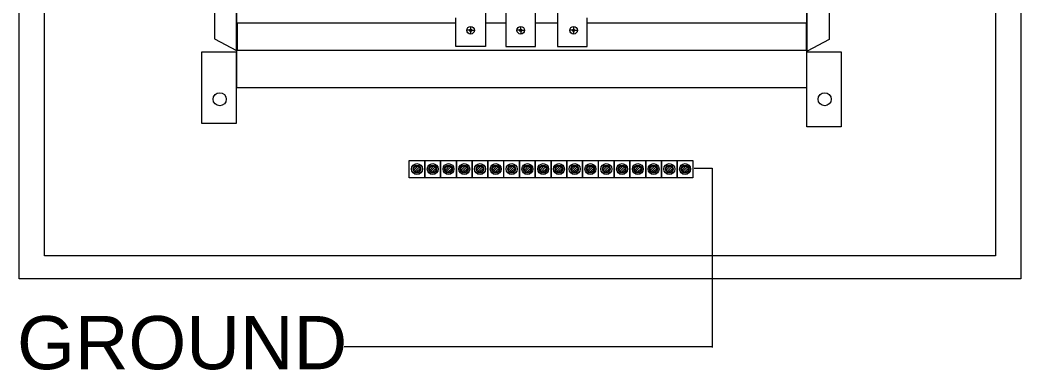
# Model space of a CAD drawing. Header units: inches. Extents: x 18739 to 22272, y 3658 to 7913.
# Drawn here: x 21752.56 to 21795.96, y 5542.42 to 5557.59 of the extents above; entities that cross this region are included whole.
import ezdxf

# ---------------------------------------------------------------- set-up
doc = ezdxf.new("R2010")
doc.units = ezdxf.units.IN
doc.header["$MEASUREMENT"] = 0
doc.layers.add('ENCLOSRURE', color=7, linetype='Continuous', lineweight=20)
doc.styles.get("Standard").update_dxf_attribs({"font": 'arial.ttf'})

msp = doc.modelspace()

# ---------------------------------------------------------------- hatches: boundary and pattern name
at = {"layer": 'ENCLOSRURE'}
h = msp.add_hatch(color=4, dxfattribs=at)
h.dxf.hatch_style = 1
h.paths.add_polyline_path([(21769.60017, 5551.12963, 1), (21769.94104, 5551.12963, 1)])
h.paths.add_polyline_path([(21769.6292, 5551.12963, 1), (21769.91201, 5551.12963, 1)], flags=16)
h = msp.add_hatch(dxfattribs=at)
h.set_pattern_fill('ANSI31', color=4, scale=0.54387, angle=-180)
h.set_pattern_definition([(225, (22517.49544, 4958.50661), (0.0480717483, -0.0480717483), [])])
h.paths.add_polyline_path([(21769.6292, 5551.12963, 1), (21769.91201, 5551.12963, 1)])
h = msp.add_hatch(color=4, dxfattribs=at)
h.dxf.hatch_style = 1
h.paths.add_polyline_path([(21770.28325, 5551.12963, 1), (21770.62412, 5551.12963, 1)])
h.paths.add_polyline_path([(21770.31228, 5551.12963, 1), (21770.59509, 5551.12963, 1)], flags=16)
h = msp.add_hatch(dxfattribs=at)
h.set_pattern_fill('ANSI31', color=4, scale=0.54387, angle=-180)
h.set_pattern_definition([(225, (22518.17852, 4958.50661), (0.0480717483, -0.0480717483), [])])
h.paths.add_polyline_path([(21770.31228, 5551.12963, 1), (21770.59509, 5551.12963, 1)])
h = msp.add_hatch(color=4, dxfattribs=at)
h.dxf.hatch_style = 1
h.paths.add_polyline_path([(21770.96633, 5551.12963, 1), (21771.30719, 5551.12963, 1)])
h.paths.add_polyline_path([(21770.99535, 5551.12963, 1), (21771.27817, 5551.12963, 1)], flags=16)
h = msp.add_hatch(dxfattribs=at)
h.set_pattern_fill('ANSI31', color=4, scale=0.54387, angle=-180)
h.set_pattern_definition([(225, (22518.8616, 4958.50661), (0.0480717483, -0.0480717483), [])])
h.paths.add_polyline_path([(21770.99535, 5551.12963, 1), (21771.27817, 5551.12963, 1)])
h = msp.add_hatch(color=4, dxfattribs=at)
h.dxf.hatch_style = 1
h.paths.add_polyline_path([(21771.6494, 5551.12963, 1), (21771.99027, 5551.12963, 1)])
h.paths.add_polyline_path([(21771.67843, 5551.12963, 1), (21771.96124, 5551.12963, 1)], flags=16)
h = msp.add_hatch(dxfattribs=at)
h.set_pattern_fill('ANSI31', color=4, scale=0.54387, angle=-180)
h.set_pattern_definition([(225, (22519.544674, 4958.50661), (0.0480717483, -0.0480717483), [])])
h.paths.add_polyline_path([(21771.67843, 5551.12963, 1), (21771.96124, 5551.12963, 1)])
h = msp.add_hatch(color=4, dxfattribs=at)
h.dxf.hatch_style = 1
h.paths.add_polyline_path([(21772.33248, 5551.12963, 1), (21772.67335, 5551.12963, 1)])
h.paths.add_polyline_path([(21772.36151, 5551.12963, 1), (21772.64432, 5551.12963, 1)], flags=16)
h = msp.add_hatch(dxfattribs=at)
h.set_pattern_fill('ANSI31', color=4, scale=0.54387, angle=-180)
h.set_pattern_definition([(225, (22520.22775, 4958.50661), (0.0480717483, -0.0480717483), [])])
h.paths.add_polyline_path([(21772.36151, 5551.12963, 1), (21772.64432, 5551.12963, 1)])
h = msp.add_hatch(color=4, dxfattribs=at)
h.dxf.hatch_style = 1
h.paths.add_polyline_path([(21773.01556, 5551.12963, 1), (21773.35643, 5551.12963, 1)])
h.paths.add_polyline_path([(21773.04459, 5551.12963, 1), (21773.3274, 5551.12963, 1)], flags=16)
h = msp.add_hatch(dxfattribs=at)
h.set_pattern_fill('ANSI31', color=4, scale=0.54387, angle=-180)
h.set_pattern_definition([(225, (22520.91083, 4958.50661), (0.0480717483, -0.0480717483), [])])
h.paths.add_polyline_path([(21773.04459, 5551.12963, 1), (21773.3274, 5551.12963, 1)])
h = msp.add_hatch(color=4, dxfattribs=at)
h.dxf.hatch_style = 1
h.paths.add_polyline_path([(21773.70545, 5551.12963, 1), (21774.04632, 5551.12963, 1)])
h.paths.add_polyline_path([(21773.73448, 5551.12963, 1), (21774.01729, 5551.12963, 1)], flags=16)
h = msp.add_hatch(dxfattribs=at)
h.set_pattern_fill('ANSI31', color=4, scale=0.54387, angle=-180)
h.set_pattern_definition([(225, (22521.60072, 4958.50661), (0.0480717483, -0.0480717483), [])])
h.paths.add_polyline_path([(21773.73448, 5551.12963, 1), (21774.01729, 5551.12963, 1)])
h = msp.add_hatch(color=4, dxfattribs=at)
h.dxf.hatch_style = 1
h.paths.add_polyline_path([(21774.38853, 5551.12963, 1), (21774.72939, 5551.12963, 1)])
h.paths.add_polyline_path([(21774.41755, 5551.12963, 1), (21774.70037, 5551.12963, 1)], flags=16)
h = msp.add_hatch(dxfattribs=at)
h.set_pattern_fill('ANSI31', color=4, scale=0.54387, angle=-180)
h.set_pattern_definition([(225, (22522.2838, 4958.50661), (0.0480717483, -0.0480717483), [])])
h.paths.add_polyline_path([(21774.41755, 5551.12963, 1), (21774.70037, 5551.12963, 1)])
h = msp.add_hatch(color=4, dxfattribs=at)
h.dxf.hatch_style = 1
h.paths.add_polyline_path([(21775.0716, 5551.12963, 1), (21775.41247, 5551.12963, 1)])
h.paths.add_polyline_path([(21775.10063, 5551.12963, 1), (21775.38344, 5551.12963, 1)], flags=16)
h = msp.add_hatch(dxfattribs=at)
h.set_pattern_fill('ANSI31', color=4, scale=0.54387, angle=-180)
h.set_pattern_definition([(225, (22522.966874, 4958.50661), (0.0480717483, -0.0480717483), [])])
h.paths.add_polyline_path([(21775.10063, 5551.12963, 1), (21775.38344, 5551.12963, 1)])
h = msp.add_hatch(color=4, dxfattribs=at)
h.dxf.hatch_style = 1
h.paths.add_polyline_path([(21775.75468, 5551.12963, 1), (21776.09555, 5551.12963, 1)])
h.paths.add_polyline_path([(21775.78371, 5551.12963, 1), (21776.06652, 5551.12963, 1)], flags=16)
h = msp.add_hatch(dxfattribs=at)
h.set_pattern_fill('ANSI31', color=4, scale=0.54387, angle=-180)
h.set_pattern_definition([(225, (22523.64995, 4958.50661), (0.0480717483, -0.0480717483), [])])
h.paths.add_polyline_path([(21775.78371, 5551.12963, 1), (21776.06652, 5551.12963, 1)])
h = msp.add_hatch(color=4, dxfattribs=at)
h.dxf.hatch_style = 1
h.paths.add_polyline_path([(21776.43776, 5551.12963, 1), (21776.77863, 5551.12963, 1)])
h.paths.add_polyline_path([(21776.46679, 5551.12963, 1), (21776.7496, 5551.12963, 1)], flags=16)
h = msp.add_hatch(dxfattribs=at)
h.set_pattern_fill('ANSI31', color=4, scale=0.54387, angle=-180)
h.set_pattern_definition([(225, (22524.33303, 4958.50661), (0.0480717483, -0.0480717483), [])])
h.paths.add_polyline_path([(21776.46679, 5551.12963, 1), (21776.7496, 5551.12963, 1)])
h = msp.add_hatch(color=4, dxfattribs=at)
h.dxf.hatch_style = 1
h.paths.add_polyline_path([(21777.12084, 5551.12963, 1), (21777.4617, 5551.12963, 1)])
h.paths.add_polyline_path([(21777.14986, 5551.12963, 1), (21777.43268, 5551.12963, 1)], flags=16)
h = msp.add_hatch(dxfattribs=at)
h.set_pattern_fill('ANSI31', color=4, scale=0.54387, angle=-180)
h.set_pattern_definition([(225, (22525.01611, 4958.50661), (0.0480717483, -0.0480717483), [])])
h.paths.add_polyline_path([(21777.14986, 5551.12963, 1), (21777.43268, 5551.12963, 1)])
h = msp.add_hatch(color=4, dxfattribs=at)
h.dxf.hatch_style = 1
h.paths.add_polyline_path([(21777.80875, 5551.12963, 1), (21778.14962, 5551.12963, 1)])
h.paths.add_polyline_path([(21777.83778, 5551.12963, 1), (21778.12059, 5551.12963, 1)], flags=16)
h = msp.add_hatch(dxfattribs=at)
h.set_pattern_fill('ANSI31', color=4, scale=0.54387, angle=-180)
h.set_pattern_definition([(225, (22525.704024, 4958.50661), (0.0480717483, -0.0480717483), [])])
h.paths.add_polyline_path([(21777.83778, 5551.12963, 1), (21778.12059, 5551.12963, 1)])
h = msp.add_hatch(color=4, dxfattribs=at)
h.dxf.hatch_style = 1
h.paths.add_polyline_path([(21778.49183, 5551.12963, 1), (21778.8327, 5551.12963, 1)])
h.paths.add_polyline_path([(21778.52086, 5551.12963, 1), (21778.80367, 5551.12963, 1)], flags=16)
h = msp.add_hatch(dxfattribs=at)
h.set_pattern_fill('ANSI31', color=4, scale=0.54387, angle=-180)
h.set_pattern_definition([(225, (22526.3871, 4958.50661), (0.0480717483, -0.0480717483), [])])
h.paths.add_polyline_path([(21778.52086, 5551.12963, 1), (21778.80367, 5551.12963, 1)])
h = msp.add_hatch(color=4, dxfattribs=at)
h.dxf.hatch_style = 1
h.paths.add_polyline_path([(21779.17491, 5551.12963, 1), (21779.51578, 5551.12963, 1)])
h.paths.add_polyline_path([(21779.20394, 5551.12963, 1), (21779.48675, 5551.12963, 1)], flags=16)
h = msp.add_hatch(dxfattribs=at)
h.set_pattern_fill('ANSI31', color=4, scale=0.54387, angle=-180)
h.set_pattern_definition([(225, (22527.07018, 4958.50661), (0.0480717483, -0.0480717483), [])])
h.paths.add_polyline_path([(21779.20394, 5551.12963, 1), (21779.48675, 5551.12963, 1)])
h = msp.add_hatch(color=4, dxfattribs=at)
h.dxf.hatch_style = 1
h.paths.add_polyline_path([(21779.85799, 5551.12963, 1), (21780.19885, 5551.12963, 1)])
h.paths.add_polyline_path([(21779.88701, 5551.12963, 1), (21780.16982, 5551.12963, 1)], flags=16)
h = msp.add_hatch(dxfattribs=at)
h.set_pattern_fill('ANSI31', color=4, scale=0.54387, angle=-180)
h.set_pattern_definition([(225, (22527.753256, 4958.50661), (0.0480717483, -0.0480717483), [])])
h.paths.add_polyline_path([(21779.88701, 5551.12963, 1), (21780.16982, 5551.12963, 1)])
h = msp.add_hatch(color=4, dxfattribs=at)
h.dxf.hatch_style = 1
h.paths.add_polyline_path([(21780.54106, 5551.12963, 1), (21780.88193, 5551.12963, 1)])
h.paths.add_polyline_path([(21780.57009, 5551.12963, 1), (21780.8529, 5551.12963, 1)], flags=16)
h = msp.add_hatch(dxfattribs=at)
h.set_pattern_fill('ANSI31', color=4, scale=0.54387, angle=-180)
h.set_pattern_definition([(225, (22528.436334, 4958.50661), (0.0480717483, -0.0480717483), [])])
h.paths.add_polyline_path([(21780.57009, 5551.12963, 1), (21780.8529, 5551.12963, 1)])
h = msp.add_hatch(color=4, dxfattribs=at)
h.dxf.hatch_style = 1
h.paths.add_polyline_path([(21781.22414, 5551.12963, 1), (21781.56501, 5551.12963, 1)])
h.paths.add_polyline_path([(21781.25317, 5551.12963, 1), (21781.53598, 5551.12963, 1)], flags=16)
h = msp.add_hatch(dxfattribs=at)
h.set_pattern_fill('ANSI31', color=4, scale=0.54387, angle=-180)
h.set_pattern_definition([(225, (22529.11941, 4958.50661), (0.0480717483, -0.0480717483), [])])
h.paths.add_polyline_path([(21781.25317, 5551.12963, 1), (21781.53598, 5551.12963, 1)])

# ---------------------------------------------------------------- linework, layer by layer
for p, q in [((21772.04604, 5557.1466), (21771.9301, 5557.1466)), ((21772.09153, 5557.31175), (21772.09153, 5557.19404)), ((21772.09531, 5557.09767), (21772.09531, 5556.98335)), ((21772.14249, 5557.1486), (21772.25694, 5557.1486)), ((21774.21951, 5557.1466), (21774.10357, 5557.1466)), ((21774.265, 5557.31175), (21774.265, 5557.19404)), ((21774.26878, 5557.09767), (21774.26878, 5556.98335)), ((21774.31596, 5557.1486), (21774.43041, 5557.1486)), ((21776.51047, 5557.1466), (21776.39452, 5557.1466)), ((21776.55596, 5557.31175), (21776.55596, 5557.19404)), ((21776.55974, 5557.09767), (21776.55974, 5556.98335)), ((21776.60692, 5557.1486), (21776.72137, 5557.1486))]:
    msp.add_line(p, q, dxfattribs=at)
at = {"layer": 'ENCLOSRURE', "color": 252}
for p, q in [((21781.78945, 5551.16412), (21782.5688, 5551.16412)), ((21782.5688, 5551.16412), (21782.5688, 5543.39395)), ((21782.5688, 5543.41722), (21766.61493, 5543.41722))]:
    msp.add_line(p, q, dxfattribs=at)
at = {"layer": 'ENCLOSRURE'}
for points in [[(21752.52715, 5602.33962), (21795.95755, 5602.33962), (21795.95755, 5546.36977), (21752.52715, 5546.36977)], [(21753.62715, 5601.23962), (21794.85755, 5601.23962), (21794.85755, 5547.37085), (21753.62715, 5547.37085)], [(21761.96177, 5586.4964), (21786.65539, 5586.4964), (21786.65539, 5554.64788), (21761.96177, 5554.64788)], [(21761.94426, 5582.81988), (21760.99682, 5582.16429), (21760.99682, 5556.77776), (21761.94426, 5556.27536)], [(21786.78757, 5582.81988), (21787.73501, 5582.16429), (21787.63719, 5556.74254), (21786.68975, 5556.24014)], [(21760.44905, 5556.2189), (21761.93206, 5556.2189), (21761.93206, 5553.10158), (21760.44905, 5553.10158)], [(21786.67844, 5556.2189), (21788.16145, 5556.2189), (21788.16145, 5552.96245), (21786.67844, 5552.96245)]]:
    msp.add_lwpolyline(points, close=True, dxfattribs=at)
for points in [[(21772.73685, 5558.1835), (21772.73685, 5556.44891), (21771.44862, 5556.44891), (21771.44862, 5557.67969)], [(21773.62266, 5558.18824), (21773.62266, 5556.44688), (21774.91088, 5556.44688), (21774.91088, 5558.18632)], [(21775.86052, 5558.18325), (21775.86052, 5556.44994), (21777.14874, 5556.44994), (21777.14874, 5557.68036)], [(21777.14874, 5557.46772), (21786.63912, 5557.46772), (21786.63912, 5556.27268), (21761.98459, 5556.27268), (21761.98459, 5557.46772), (21771.44862, 5557.46772)], [(21772.73685, 5557.46772), (21773.62266, 5557.46772)], [(21774.91088, 5557.46772), (21775.86052, 5557.46772)]]:
    msp.add_lwpolyline(points, dxfattribs=at)
at = {"layer": 'ENCLOSRURE', "color": 4}
for points in [[(21770.11214, 5550.74394), (21769.42907, 5550.74394), (21769.42907, 5551.50727), (21770.11214, 5551.50727)], [(21770.79522, 5550.74394), (21770.11214, 5550.74394), (21770.11214, 5551.50727), (21770.79522, 5551.50727)], [(21771.4783, 5550.74394), (21770.79522, 5550.74394), (21770.79522, 5551.50727), (21771.4783, 5551.50727)], [(21772.16138, 5550.74394), (21771.4783, 5550.74394), (21771.4783, 5551.50727), (21772.16138, 5551.50727)], [(21772.84445, 5550.74394), (21772.16138, 5550.74394), (21772.16138, 5551.50727), (21772.84445, 5551.50727)], [(21773.52753, 5550.74394), (21772.84445, 5550.74394), (21772.84445, 5551.50727), (21773.52753, 5551.50727)], [(21774.21742, 5550.74394), (21773.53434, 5550.74394), (21773.53434, 5551.50727), (21774.21742, 5551.50727)], [(21774.9005, 5550.74394), (21774.21742, 5550.74394), (21774.21742, 5551.50727), (21774.9005, 5551.50727)], [(21775.58358, 5550.74394), (21774.9005, 5550.74394), (21774.9005, 5551.50727), (21775.58358, 5551.50727)], [(21776.26665, 5550.74394), (21775.58358, 5550.74394), (21775.58358, 5551.50727), (21776.26665, 5551.50727)], [(21776.94973, 5550.74394), (21776.26665, 5550.74394), (21776.26665, 5551.50727), (21776.94973, 5551.50727)], [(21777.63281, 5550.74394), (21776.94973, 5550.74394), (21776.94973, 5551.50727), (21777.63281, 5551.50727)], [(21778.32073, 5550.74394), (21777.63765, 5550.74394), (21777.63765, 5551.50727), (21778.32073, 5551.50727)], [(21779.0038, 5550.74394), (21778.32073, 5550.74394), (21778.32073, 5551.50727), (21779.0038, 5551.50727)], [(21779.68688, 5550.74394), (21779.0038, 5550.74394), (21779.0038, 5551.50727), (21779.68688, 5551.50727)], [(21780.36996, 5550.74394), (21779.68688, 5550.74394), (21779.68688, 5551.50727), (21780.36996, 5551.50727)], [(21781.05304, 5550.74394), (21780.36996, 5550.74394), (21780.36996, 5551.50727), (21781.05304, 5551.50727)], [(21781.73611, 5550.74394), (21781.05304, 5550.74394), (21781.05304, 5551.50727), (21781.73611, 5551.50727)]]:
    msp.add_lwpolyline(points, close=True, dxfattribs=at)
at = {"layer": 'ENCLOSRURE'}
for centre, radius in [((21772.09411, 5557.14748), 0.16456), ((21772.09445, 5557.14589), 0.04767), ((21772.09451, 5557.1486), 0.00899), ((21774.26758, 5557.14748), 0.16456), ((21774.26792, 5557.14589), 0.04767), ((21774.26798, 5557.1486), 0.00899), ((21776.55854, 5557.14748), 0.16456), ((21776.55888, 5557.14589), 0.04767), ((21776.55894, 5557.1486), 0.00899), ((21761.21735, 5554.15512), 0.28501), ((21787.44674, 5554.15512), 0.28501)]:
    msp.add_circle(centre, radius, dxfattribs=at)
at = {"layer": 'ENCLOSRURE', "color": 4}
for centre, radius in [((21769.7706, 5551.12963), 0.23695), ((21769.7706, 5551.12963), 0.17043), ((21769.7706, 5551.12963), 0.14141), ((21770.45368, 5551.12963), 0.23695), ((21770.45368, 5551.12963), 0.17043), ((21770.45368, 5551.12963), 0.14141), ((21771.13676, 5551.12963), 0.23695), ((21771.13676, 5551.12963), 0.17043), ((21771.13676, 5551.12963), 0.14141), ((21771.81984, 5551.12963), 0.23695), ((21771.81984, 5551.12963), 0.17043), ((21771.81984, 5551.12963), 0.14141), ((21772.50291, 5551.12963), 0.23695), ((21772.50291, 5551.12963), 0.17043), ((21772.50291, 5551.12963), 0.14141), ((21773.18599, 5551.12963), 0.23695), ((21773.18599, 5551.12963), 0.17043), ((21773.18599, 5551.12963), 0.14141), ((21773.87588, 5551.12963), 0.23695), ((21773.87588, 5551.12963), 0.17043), ((21773.87588, 5551.12963), 0.14141), ((21774.55896, 5551.12963), 0.23695), ((21774.55896, 5551.12963), 0.17043), ((21774.55896, 5551.12963), 0.14141), ((21775.24204, 5551.12963), 0.23695), ((21775.24204, 5551.12963), 0.17043), ((21775.24204, 5551.12963), 0.14141), ((21775.92511, 5551.12963), 0.23695), ((21775.92511, 5551.12963), 0.17043), ((21775.92511, 5551.12963), 0.14141), ((21776.60819, 5551.12963), 0.23695), ((21776.60819, 5551.12963), 0.17043), ((21776.60819, 5551.12963), 0.14141), ((21777.29127, 5551.12963), 0.23695), ((21777.29127, 5551.12963), 0.17043), ((21777.29127, 5551.12963), 0.14141), ((21777.97919, 5551.12963), 0.23695), ((21777.97919, 5551.12963), 0.17043), ((21777.97919, 5551.12963), 0.14141), ((21778.66226, 5551.12963), 0.23695), ((21778.66226, 5551.12963), 0.17043), ((21778.66226, 5551.12963), 0.14141), ((21779.34534, 5551.12963), 0.23695), ((21779.34534, 5551.12963), 0.17043), ((21779.34534, 5551.12963), 0.14141), ((21780.02842, 5551.12963), 0.23695), ((21780.02842, 5551.12963), 0.17043), ((21780.02842, 5551.12963), 0.14141), ((21780.7115, 5551.12963), 0.23695), ((21780.7115, 5551.12963), 0.17043), ((21780.7115, 5551.12963), 0.14141), ((21781.39457, 5551.12963), 0.23695), ((21781.39457, 5551.12963), 0.17043), ((21781.39457, 5551.12963), 0.14141)]:
    msp.add_circle(centre, radius, dxfattribs=at)

# ---------------------------------------------------------------- texts
at = {"layer": 'ENCLOSRURE', "color": 0}
msp.add_text('GROUND', height=2.305742, dxfattribs=at).set_placement((21752.43093, 5542.45172))

doc.saveas('drawing.dxf')
